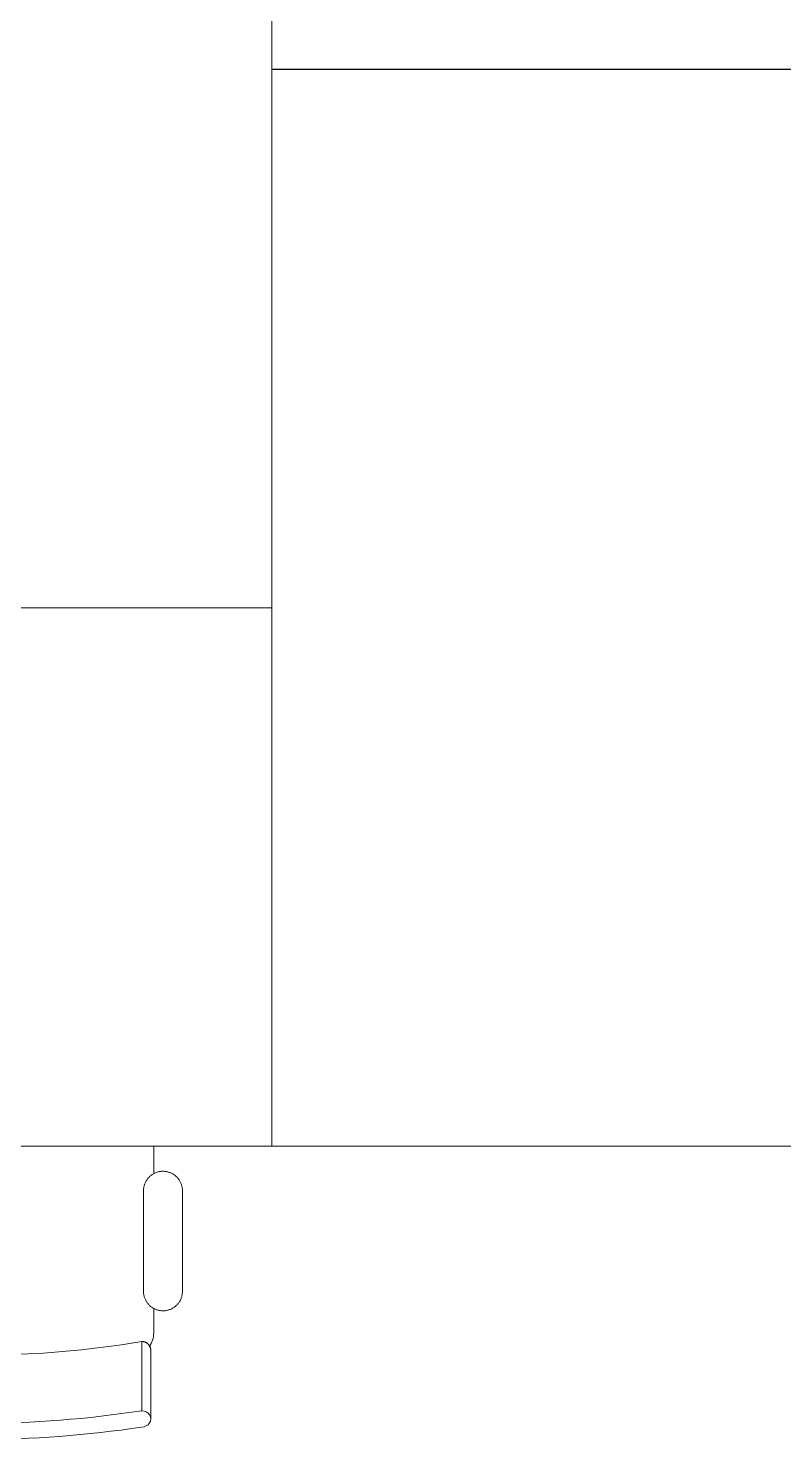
# Model space of a CAD drawing. Header units: inches. Extents: x 1 to 4637, y -664 to 702.
# Drawn here: x 1486 to 1528.1, y 263.6 to 342.5 of the extents above; entities that cross this region are included whole.
import ezdxf

# ---------------------------------------------------------------- set-up
doc = ezdxf.new("R2010")
doc.units = ezdxf.units.IN
doc.header["$MEASUREMENT"] = 0
doc.layers.add('I-FURN', color=30, linetype='Continuous', lineweight=9)

# ---------------------------------------------------------------- blocks, each defined once
blk = doc.blocks.new('Combo - Training Table Chairs - 60x30 - Combo - Training Table Chairs - 60x30-1933845-New Construction - Tel_Data_Elec Plan')
at = {"layer": 'I-FURN'}
for p, q in [((-30, 15), (30, 15)), ((30, 15), (30, -15)), ((30, -15), (-30, -15)), ((23.412, -16.543), (23.412, -15)), ((22.843, -17.49), (22.843, -23.098)), ((25.012, -23.098), (25.012, -17.49)), ((23.412, -25.414), (23.412, -24.042)), ((22.741, -29.751), (22.741, -25.89))]:
    blk.add_line(p, q, dxfattribs=at)
at = {"layer": 'I-FURN', "flags": 128}
for points in [[(25.012, -17.49), (25.011, -17.447), (25.008, -17.403), (25.004, -17.36), (24.998, -17.317), (24.99, -17.275), (24.981, -17.232), (24.969, -17.19), (24.957, -17.149), (24.942, -17.108), (24.926, -17.068), (24.908, -17.028), (24.889, -16.989), (24.868, -16.951), (24.846, -16.914), (24.822, -16.878), (24.797, -16.843), (24.77, -16.808), (24.743, -16.775), (24.713, -16.743), (24.683, -16.712), (24.651, -16.683), (24.618, -16.655), (24.584, -16.628), (24.549, -16.602), (24.513, -16.578), (24.476, -16.555), (24.438, -16.534), (24.4, -16.514), (24.36, -16.496), (24.32, -16.48), (24.28, -16.465), (24.238, -16.452), (24.197, -16.44), (24.154, -16.43), (24.112, -16.422), (24.069, -16.415), (24.026, -16.41), (23.983, -16.407), (23.939, -16.406), (23.896, -16.406), (23.853, -16.409), (23.809, -16.412), (23.766, -16.418), (23.724, -16.425), (23.681, -16.434), (23.639, -16.445), (23.598, -16.457), (23.557, -16.471), (23.516, -16.487), (23.476, -16.504), (23.437, -16.523), (23.399, -16.544), (23.362, -16.565), (23.325, -16.589), (23.29, -16.614), (23.255, -16.64), (23.222, -16.667), (23.189, -16.696), (23.158, -16.726), (23.128, -16.758), (23.099, -16.79), (23.072, -16.824), (23.046, -16.859), (23.022, -16.895), (22.999, -16.931), (22.977, -16.969), (22.957, -17.007), (22.938, -17.046), (22.921, -17.086), (22.906, -17.127), (22.892, -17.168), (22.88, -17.21), (22.87, -17.252), (22.861, -17.294), (22.854, -17.337), (22.849, -17.38), (22.846, -17.423), (22.844, -17.467), (22.843, -17.49)], [(22.843, -23.098), (22.844, -23.142), (22.847, -23.185), (22.851, -23.228), (22.857, -23.271), (22.865, -23.314), (22.875, -23.356), (22.886, -23.398), (22.898, -23.439), (22.913, -23.48), (22.929, -23.521), (22.947, -23.56), (22.966, -23.599), (22.987, -23.637), (23.009, -23.674), (23.033, -23.711), (23.058, -23.746), (23.085, -23.78), (23.113, -23.813), (23.142, -23.845), (23.172, -23.876), (23.204, -23.906), (23.237, -23.934), (23.271, -23.961), (23.306, -23.986), (23.342, -24.011), (23.379, -24.033), (23.417, -24.054), (23.455, -24.074), (23.495, -24.092), (23.535, -24.109), (23.575, -24.124), (23.617, -24.137), (23.658, -24.149), (23.701, -24.158), (23.743, -24.167), (23.786, -24.173), (23.829, -24.178), (23.872, -24.181), (23.916, -24.182), (23.959, -24.182), (24.002, -24.18), (24.046, -24.176), (24.089, -24.17), (24.131, -24.163), (24.174, -24.154), (24.216, -24.143), (24.257, -24.131), (24.298, -24.117), (24.339, -24.101), (24.379, -24.084), (24.418, -24.065), (24.456, -24.045), (24.493, -24.023), (24.53, -24), (24.566, -23.975), (24.6, -23.949), (24.634, -23.921), (24.666, -23.892), (24.697, -23.862), (24.727, -23.831), (24.756, -23.798), (24.783, -23.764), (24.809, -23.73), (24.833, -23.694), (24.856, -23.657), (24.878, -23.62), (24.898, -23.581), (24.917, -23.542), (24.934, -23.502), (24.949, -23.462), (24.963, -23.42), (24.975, -23.379), (24.985, -23.337), (24.994, -23.294), (25.001, -23.251), (25.006, -23.208), (25.01, -23.165), (25.011, -23.122), (25.012, -23.098)], [(4.57, -25.871), (6.669, -26.195), (8.779, -26.434), (10.897, -26.589), (13.019, -26.659), (15.143, -26.644), (17.264, -26.544), (19.379, -26.359), (21.486, -26.09), (22.741, -25.889)], [(22.741, -25.889), (22.761, -25.889), (22.781, -25.89), (22.801, -25.892), (22.821, -25.895), (22.841, -25.899), (22.861, -25.903), (22.881, -25.908), (22.9, -25.914), (22.919, -25.921), (22.938, -25.929), (22.957, -25.937), (22.975, -25.946), (22.993, -25.956), (23.01, -25.966), (23.027, -25.977), (23.043, -25.989), (23.059, -26.001), (23.075, -26.014), (23.09, -26.028), (23.104, -26.042), (23.118, -26.057), (23.131, -26.073), (23.144, -26.089), (23.156, -26.105), (23.167, -26.122), (23.178, -26.139), (23.188, -26.157), (23.197, -26.175), (23.206, -26.193), (23.213, -26.212), (23.22, -26.231), (23.226, -26.25), (23.232, -26.27), (23.237, -26.29), (23.24, -26.31), (23.243, -26.33), (23.246, -26.35), (23.247, -26.37), (23.248, -26.39), (23.248, -26.396)], [(23.248, -30.208), (23.248, -29.572), (23.248, -28.993), (23.248, -28.469), (23.248, -28.004), (23.248, -27.596), (23.248, -27.247), (23.248, -26.957), (23.248, -26.727), (23.248, -26.557), (23.248, -26.448), (23.248, -26.399), (23.248, -26.396)], [(23.248, -26.396), (23.248, -26.426), (23.248, -26.517), (23.248, -26.598)]]:
    blk.add_lwpolyline(points, dxfattribs=at)
at = {"layer": 'I-FURN'}
blk.add_arc((22.094, -25.414), 1.319, 324.27733, 0, dxfattribs=at)
for centre, major_axis, ratio, start_param, end_param in [((22.741, -26.598), (0.507, 0), 0.99468, 0, 0.261799), ((13.705, 17.306), (53.092, 0), 0.899459, 4.539475, 4.883411), ((22.741, -30.208), (0.507, 0), 0.899459, 4.712389, 7.853982), ((13.705, 17.306), (54.092, 0), 0.899459, 4.539505, 4.880219)]:
    blk.add_ellipse(centre, major_axis=major_axis, ratio=ratio, start_param=start_param, end_param=end_param, dxfattribs=at)
blk = doc.blocks.new('Combo - Training Table Chairs - 60x30 - Combo - Training Table Chairs - 60x30-V23-New Construction - Tel_Data_Elec Plan')
at = {"layer": 'I-FURN'}
for p, q in [((30, -15), (30, 15)), ((-30, -15), (30, -15))]:
    blk.add_line(p, q, dxfattribs=at)
blk = doc.blocks.new('Combo - Training Table Chairs - 60x30 - Combo - Training Table Chairs - 60x30-V24-New Construction - Tel_Data_Elec Plan')
at = {"layer": 'I-FURN'}
for p, q in [((-30, -15), (-30, 15)), ((-30, 15), (30, 15)), ((30, 15), (30, -15))]:
    blk.add_line(p, q, dxfattribs=at)

msp = doc.modelspace()

# ---------------------------------------------------------------- block references
at = {"layer": 'I-FURN'}
for name, p, rotation in [('Combo - Training Table Chairs - 60x30 - Combo - Training Table Chairs - 60x30-V23-New Construction - Tel_Data_Elec Plan', (1514.596, 370.218), 269.9999999999992), ('Combo - Training Table Chairs - 60x30 - Combo - Training Table Chairs - 60x30-V24-New Construction - Tel_Data_Elec Plan', (1514.596, 310.202), 90.00000000000007)]:
    msp.add_blockref(name, p, dxfattribs=dict(at, rotation=rotation))
msp.add_blockref('Combo - Training Table Chairs - 60x30 - Combo - Training Table Chairs - 60x30-1933845-New Construction - Tel_Data_Elec Plan', (1469.594, 295.202), dxfattribs=at)

doc.saveas('drawing.dxf')
